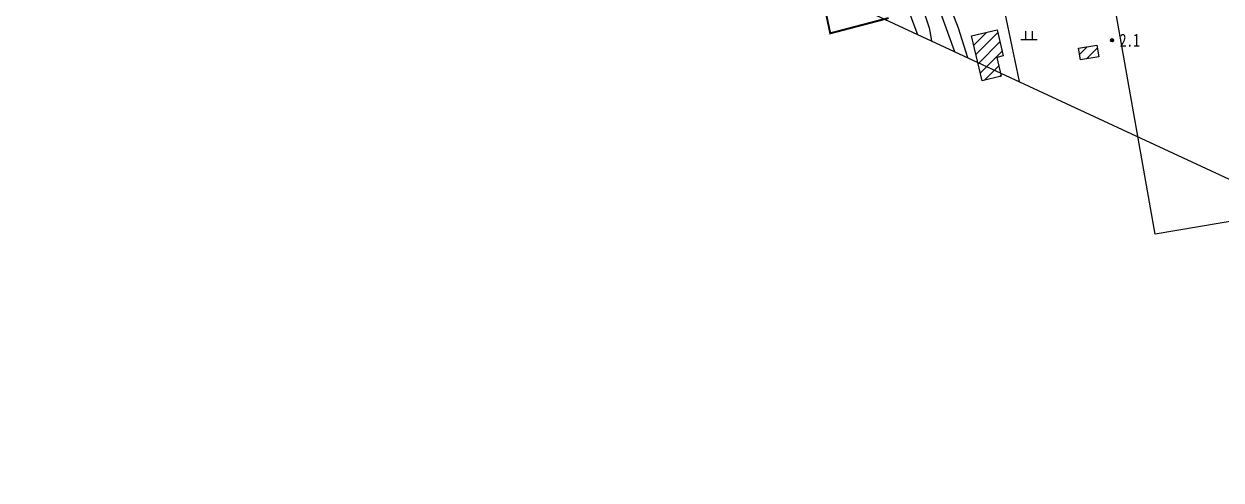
# Model space of a CAD drawing. Header units: metres. Extents: x 494039 to 619385, y 3351420 to 3402703.
# Drawn here: x 583088.5 to 583455.8, y 3395148.6 to 3395288.5 of the extents above; entities that cross this region are included whole.
import ezdxf
from ezdxf.enums import TextEntityAlignment as Align

# ---------------------------------------------------------------- set-up
doc = ezdxf.new("R2010")
doc.units = ezdxf.units.M
for name, pattern in [('2430', [0]), ('8521', [0]), ('9610', [0])]:
    doc.linetypes.add(name, pattern=pattern)
for name, color, linetype in [('210100', 130, 'Continuous'), ('310300', 8, 'Continuous'), ('330400', 8, 'Continuous'), ('380201', 8, '2430'), ('720100', 8, 'Continuous'), ('760201', 8, '8521'), ('810100', 8, '9610'), ('810302', 8, 'Continuous'), ('范围线', 8, 'Continuous')]:
    doc.layers.add(name, color=color, linetype=linetype)
pattern_1 = [(45, (0, 0), (-1.767766953, 1.767766953), [])]

# ---------------------------------------------------------------- blocks, each defined once
blk = doc.blocks.new('p_point')
for radius in [0.25, 0.2, 0.15, 0.1, 0.05]:
    blk.add_circle((0, 0), radius)
blk.add_point((0, 0))
blk = doc.blocks.new('vm')
at = {"linetype": 'Continuous'}
for p, q in [((1.25, 0), (-1.25, 0)), ((-0.5, 0), (-0.5, 1.3)), ((0.5, 1.3), (0.5, 0))]:
    blk.add_line(p, q, dxfattribs=at)
blk = doc.blocks.new('1-3&1-4')
at = {"layer": '310300', "linetype": 'Continuous'}
h = blk.add_hatch(dxfattribs=at)
h.set_pattern_fill('ANSI31', color=8, scale=20, style=0)
h.set_pattern_definition(pattern_1)
h.paths.add_polyline_path([(583379.2879, 3395284.8027), (583387.1311, 3395286.6358), (583389.0028, 3395278.6279), (583387.0523, 3395278.1721), (583388.4044, 3395272.3871), (583382.5116, 3395271.0098)])
h = blk.add_hatch(dxfattribs=at)
h.set_pattern_fill('ANSI31', color=8, scale=20, style=0)
h.set_pattern_definition(pattern_1)
h.paths.add_polyline_path([(583417.6711, 3395281.955), (583418.2885, 3395278.3681), (583412.7515, 3395277.4152), (583412.1342, 3395281.0021)])
at = {"layer": '210100', "color": 141, "linetype": 'Continuous', "elevation": 0.6321, "flags": 128}
blk.add_lwpolyline([(583374.1603, 3395279.9308), (583367.1723, 3395299.2419), (583360.8126, 3395315.852), (583355.8723, 3395334.3544), (583354.5151, 3395351.0512), (583353.7885, 3395354.2446), (583351.2803, 3395355.8577), (583350.0692, 3395355.6747), (583349.0273, 3395354.1045), (583348.9415, 3395349.5687), (583349.2742, 3395345.4214), (583353.3559, 3395330.6508), (583358.6646, 3395310.1817), (583366.2356, 3395287.2407), (583366.9562, 3395283.2751)], dxfattribs=at)
at = {"layer": '310300', "color": 8, "linetype": 'Continuous', "flags": 128}
for points, elevation in [([(583379.2879, 3395284.8027), (583387.1311, 3395286.6358), (583389.0028, 3395278.6279), (583387.0523, 3395278.1721), (583388.4044, 3395272.3871), (583382.5116, 3395271.0098)], 4.4434), ([(583417.6711, 3395281.955), (583418.2885, 3395278.3681), (583412.7515, 3395277.4152), (583412.1342, 3395281.0021)], 3.7999)]:
    blk.add_lwpolyline(points, close=True, dxfattribs=dict(at, elevation=elevation))
at = {"layer": '330400', "color": 8, "linetype": 'Continuous', "flags": 128}
blk.add_lwpolyline([(583435.662, 3395224.0174), (583421.3731, 3395304.305), (583441.4101, 3395307.871), (583438.8714, 3395322.1361), (583445.4132, 3395323.3003), (583444.2016, 3395330.1084), (583471.4154, 3395334.9516), (583470.7936, 3395338.4457), (583451.9175, 3395335.0862), (583448.4695, 3395354.46), (583454.6526, 3395355.5604), (583453.833, 3395360.1656), (583460.736, 3395361.3941), (583459.1069, 3395370.548), (583472.9179, 3395373.0059), (583481.1084, 3395379.4878), (583499.9415, 3395381.2794), (583517.8634, 3395283.3618), (583494.4892, 3395273.72), (583484.2319, 3395271.7869), (583490.7678, 3395229.9713), (583484.8662, 3395228.5385), (583484.2751, 3395230.9736), (583469.4201, 3395229.7242)], close=True, dxfattribs=at)
at = {"layer": '380201', "color": 8, "linetype": '2430', "const_width": 0.6, "elevation": 5.2628, "flags": 128}
blk.add_lwpolyline([(583337.3204, 3395317.7603), (583329.5587, 3395315.7187), (583335.9095, 3395285.5732), (583353.8296, 3395290.2696)], dxfattribs=at)
at = {"layer": '760201', "color": 8, "linetype": '8521', "flags": 128}
blk.add_lwpolyline([(583378.0974, 3395278.1031), (583375.2163, 3395287.1184), (583367.9462, 3395306.2854), (583363.8691, 3395318.7688), (583359.1609, 3395330.5164), (583357.4213, 3395345.951), (583357.5703, 3395349.528), (583357.5458, 3395352.9669), (583356.3413, 3395356.1211), (583355.0866, 3395357.8309), (583352.3421, 3395359.5036), (583348.5562, 3395360.9707), (583346.4615, 3395360.3875), (583345.28, 3395358.5888), (583344.5438, 3395356.0095), (583345.542, 3395347.0602), (583349.6178, 3395329.8681), (583356.4906, 3395302.6123), (583360.9578, 3395289.8653), (583362.7342, 3395285.235)], dxfattribs=at)
at = {"layer": '810100', "color": 8, "linetype": '9610', "flags": 128}
blk.add_lwpolyline([(583388.5828, 3395296.3044), (583393.8962, 3395270.769)], dxfattribs=at)
at = {"layer": '范围线', "color": 8, "flags": 128}
blk.add_lwpolyline([(580974.9971, 3398172.2884), (580158.1729, 3397748.7629), (583102.2681, 3395406.1495), (589376.9328, 3392493.3034), (594318.9563, 3392016.403), (594002.9657, 3392059.9931), (593709.5027, 3392110.274), (593489.39, 3392154.2585), (593446.55, 3392164.1073), (593184.0367, 3392224.4585), (592856.0894, 3392311.9807), (592630.9821, 3392379.424), (592345.2786, 3392474.0542), (592112.8421, 3392558.6278), (591835.9381, 3392668.5492), (591571.4074, 3392783.2499), (591303.4331, 3392909.9936), (591275.2655, 3392923.316), (591065.2798, 3393031.2284), (591019.813, 3393054.5939), (590886.2864, 3393127.1825), (590776.1303, 3393189.2284), (589711.9005, 3393302.4152), (583546.9224, 3396125.8295)], close=True, dxfattribs=at)
at = {"layer": '720100', "color": 8, "linetype": 'Continuous', "xscale": 2, "yscale": 2, "zscale": 2}
blk.add_blockref('p_point', (583422.377, 3395283.4604, 2.1467), dxfattribs=at)
at = {"layer": '810302', "color": 8, "linetype": 'Continuous', "xscale": 2, "yscale": 2}
blk.add_blockref('vm', (583396.8896, 3395283.6147, 2.7333), dxfattribs=at)
at = {"layer": '720100', "color": 8, "width": 0.75}
blk.add_text('2.1', height=4, dxfattribs=at).set_placement((583424.777, 3395283.4604, 2.1467), align=Align.MIDDLE_LEFT)

msp = doc.modelspace()

# ---------------------------------------------------------------- block references
msp.add_blockref('1-3&1-4', (0, 0))

doc.saveas('drawing.dxf')
